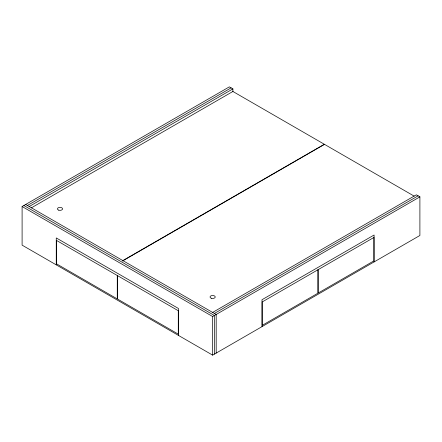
<?xml version="1.0" encoding="UTF-8"?>
<svg xmlns="http://www.w3.org/2000/svg" width="442" height="442" viewBox="0 0 442 442"><rect width="100%" height="100%" fill="white"/><g stroke="black" fill="none" stroke-linecap="round" stroke-linejoin="round"><path stroke-width="0.66" d="M212.641 312.428L416.353 194.817L419.9 196.861L419.9 235.481L212.641 355.141L22.1 245.139L22.1 206.519L229.359 86.859L232.906 88.903L232.906 91.665M27.421 205.491L231.133 87.881M29.194 206.519L232.906 88.903M31.393 207.823L232.906 91.477L324.329 144.258L122.81 260.603M122.417 261.062L324.527 144.374L414.154 196.121M214.414 313.45L418.126 195.839M22.1 206.519L212.641 316.522L419.9 196.861M25.647 204.469L216.188 314.477L216.188 353.097M23.874 205.491L214.414 315.5L214.414 354.119M374.092 261.929L374.092 235.011L261.995 299.731L261.995 326.649M212.641 316.522L212.641 355.141M178.485 335.423L178.485 308.505L56.256 237.94L56.256 264.857M317.942 269.769L262.2 301.952L262.2 325.362L317.942 293.179L317.942 269.769M373.888 237.47L318.146 269.653L318.146 293.063L373.888 260.879L373.888 237.47M117.268 275.504L56.46 240.398L56.46 263.802L117.268 298.914L117.268 275.504M178.281 310.732L117.473 275.62L117.473 299.03L178.281 334.135L178.281 310.732M211.282 298.251A2.58 1.492 0 0 0 215.221 297.024A2.58 1.492 0 0 0 211.414 295.665A2.58 1.492 0 0 0 211.282 298.251M58.648 210.127A2.58 1.492 0 0 0 62.587 208.906A2.58 1.492 0 0 0 58.78 207.547A2.58 1.492 0 0 0 58.648 210.127"/></g></svg>
